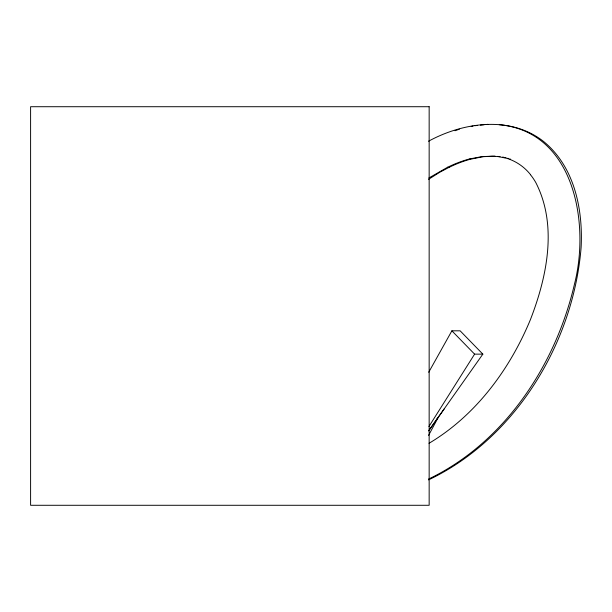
<?xml version="1.0" encoding="UTF-8"?>
<svg xmlns="http://www.w3.org/2000/svg" width="612" height="612" viewBox="0 0 612 612"><rect width="100%" height="100%" fill="white"/><g stroke="black" fill="none" stroke-linecap="round" stroke-linejoin="round"><path stroke-width="0.92" d="M428.576 435.407L438.49 416.91L428.66 430.84M428.714 372.264L451.886 330.817L460.132 330.817L482.845 354.141L428.775 430.741M482.845 354.141L474.591 354.141L428.928 426.541M436.861 419.197L444.128 409.007M428.553 179.324L439.814 172.232L449.506 167.107M428.867 177.993L447.839 167.107M429.012 443.302C475.799 415.449 509.75 369.472 530.382 319.716C547.006 276.876 557.838 225.247 535.707 182.384A63.449 63.105 -90 0 0 532.08 176.807L530.512 174.757M428.515 141.234C463.261 122.239 510.523 115.431 543.594 141.487C574.538 166.678 583.083 209.388 581.117 247.416C573.452 342.437 515.939 438.314 428.553 479.877M428.568 479.081C504.823 442.491 555.803 364.798 574.53 283.907C589.876 223.847 574.767 131.741 499.285 124.687M454.999 130.739L459.39 129.186M469.932 158.883L481.575 156.672L492.002 156.167A61.758 61.422 90 0 1 498.405 156.664L504.609 157.858M471.194 126.447L473.015 126.026M474.851 125.72L477.628 125.429M480.412 125.131L484.123 124.741M485.974 124.542L487.833 124.343M494.947 156.213L483.243 156.672L469.924 159.327A121.52 120.855 90 0 0 449.529 167.153M497.518 156.389L500.065 156.672M502.605 157.062L503.867 157.307M505.244 157.605L505.933 157.774M507.692 158.24L508.235 158.393M509.834 158.898L510.362 159.082M451.886 330.817L474.591 354.141M504.648 157.705A49.021 48.753 90 0 1 530.573 174.711M447.862 167.16A120.564 119.906 -90 0 1 469.917 158.829M429.157 106.718L30.6 106.718L30.6 505.283L429.157 505.283L429.157 106.718"/></g></svg>
